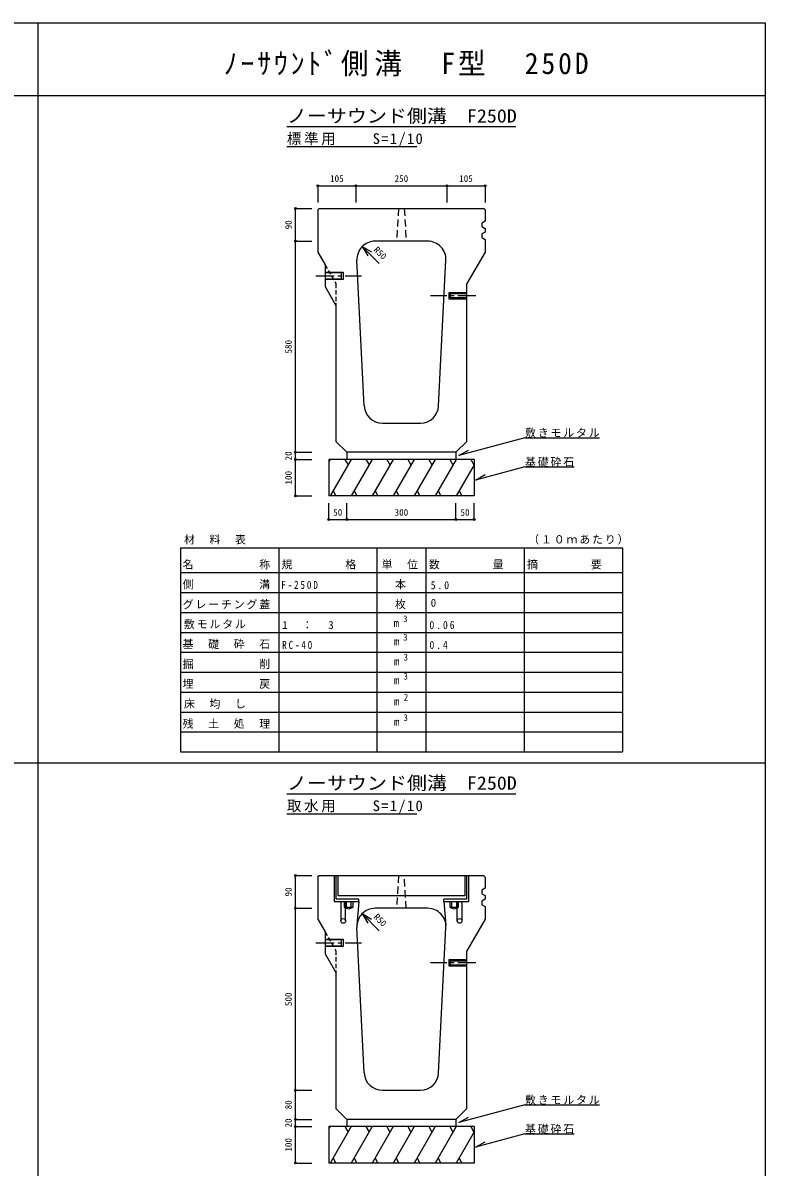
# Model space of a CAD drawing. Units: millimetres at full size, sheet at 1:10. Extents: x -5543 to 2457, y -2748 to 2952.
# Drawn here: x 417 to 2457, y -193 to 2952 of the extents above; entities that cross this region are included whole.
import ezdxf
from ezdxf.enums import TextEntityAlignment as Align

# ---------------------------------------------------------------- set-up
doc = ezdxf.new("R2010")
doc.units = ezdxf.units.MM
doc.header["$LTSCALE"] = 10
doc.header["$PDMODE"] = 32
doc.header["$PDSIZE"] = 5
for name, pattern in [('CHAIN1', [8, 5, -1, 1, -1]), ('DASHED1', [1.8, 1.2, -0.6]), ('DASHED2', [3, 2, -1]), ('DOUBLE_CHAIN2', [12.8, 9, -1, 0.6, -0.6, 0.6, -1])]:
    doc.linetypes.add(name, pattern=pattern)
doc.layers.add('0-0_通り芯', color=7, linetype='Continuous')
doc.styles.add('ＭＳ ゴシック', font='')
doc.styles.get('ＭＳ ゴシック').set_extended_font_data('MS Gothic')

msp = doc.modelspace()

# ---------------------------------------------------------------- linework, layer by layer
at = {"layer": '0-0_通り芯', "color": 2}
for p, q in [((-5542.58, 2951.85), (2457.42, 2951.85)), ((457.42, 2951.85), (457.42, -2748.15)), ((2457.42, 2951.85), (2457.42, -2748.15)), ((-5542.58, 2751.85), (2457.42, 2751.85)), ((1306.42, 521.52), (1306.42, 537.52)), ((1318.42, 537.52), (1318.42, 521.52)), ((1596.42, 521.52), (1596.42, 537.52)), ((1608.42, 537.52), (1608.42, 521.52))]:
    msp.add_line(p, q, dxfattribs=at)
at = {"layer": '0-0_通り芯'}
for p, q in [((1142.42, 2666.85), (1772.42, 2666.85)), ((1142.42, 2611.85), (1499.92, 2611.85)), ((1797.19, 1811.63), (1615.68, 1762.99)), ((1797.19, 1811.63), (2002.19, 1811.63)), ((1307.42, 1771.85), (1307.42, 1751.85)), ((1607.42, 1771.85), (1607.42, 1751.85)), ((1615.68, 1762.99), (1641.66, 1777.99)), ((1257.42, 1751.85), (1257.42, 1651.85)), ((1657.42, 1751.85), (1257.42, 1751.85)), ((1261.47, 1751.85), (1257.42, 1744.83)), ((1319.2, 1751.85), (1261.47, 1651.85)), ((1301.9, 1751.85), (1310.55, 1736.86)), ((1376.94, 1751.85), (1319.2, 1651.85)), ((1359.63, 1751.85), (1368.29, 1736.86)), ((1434.67, 1751.85), (1376.94, 1651.85)), ((1417.37, 1751.85), (1426.02, 1736.86)), ((1492.41, 1751.85), (1434.67, 1651.85)), ((1475.1, 1751.85), (1483.76, 1736.86)), ((1550.14, 1751.85), (1492.41, 1651.85)), ((1532.84, 1751.85), (1541.49, 1736.86)), ((1607.88, 1751.85), (1550.14, 1651.85)), ((1590.57, 1751.85), (1599.23, 1736.86)), ((1657.42, 1737.65), (1607.88, 1651.85)), ((1648.31, 1751.85), (1656.96, 1736.86)), ((1657.42, 1751.85), (1657.42, 1651.85)), ((1797.19, 1731.82), (1932.19, 1731.82)), ((1657.42, 1651.85), (1257.42, 1651.85)), ((1269.39, 1665.57), (1277.31, 1651.85)), ((1327.12, 1665.57), (1335.04, 1651.85)), ((1384.86, 1665.57), (1392.78, 1651.85)), ((1442.59, 1665.57), (1450.51, 1651.85)), ((1500.33, 1665.57), (1508.25, 1651.85)), ((1558.06, 1665.57), (1565.98, 1651.85)), ((1615.8, 1665.57), (1623.72, 1651.85)), ((849.92, 1509.39), (2064.92, 1509.39)), ((849.92, 1509.39), (849.92, 1386.27)), ((1119.92, 1509.39), (1119.92, 1386.27)), ((1389.92, 1509.39), (1389.92, 1386.27)), ((1524.92, 1509.39), (1524.92, 1386.27)), ((1794.92, 1509.39), (1794.92, 1386.27)), ((2064.92, 1509.39), (2064.92, 1386.27)), ((849.92, 1440.99), (2064.92, 1440.99)), ((849.92, 1386.27), (2064.92, 1386.27)), ((849.92, 1386.27), (849.92, 948.52)), ((1119.92, 1386.27), (1119.92, 948.52)), ((1389.92, 1386.27), (1389.92, 948.52)), ((1524.92, 1386.27), (1524.92, 948.52)), ((1794.92, 1386.27), (1794.92, 948.52)), ((2064.92, 1386.27), (2064.92, 948.52)), ((849.92, 1331.56), (2064.92, 1331.56)), ((849.92, 1276.84), (2064.92, 1276.84)), ((849.92, 1222.12), (2064.92, 1222.12)), ((849.92, 1167.4), (2064.92, 1167.4)), ((849.92, 1112.67), (2064.92, 1112.67)), ((849.92, 1057.96), (2064.92, 1057.96)), ((849.92, 1003.24), (2064.92, 1003.24)), ((849.92, 948.52), (2064.92, 948.52)), ((935.42, 948.51), (1844.42, 948.51)), ((1142.42, 833.52), (1772.42, 833.52)), ((1142.42, 778.52), (1499.92, 778.52)), ((1282.42, 608.52), (1282.42, 553.52)), ((1632.42, 553.52), (1632.42, 608.52)), ((1282.42, 553.52), (1632.42, 553.52)), ((1797.19, -21.71), (1615.68, -70.34)), ((1797.19, -21.71), (2002.19, -21.71)), ((1307.42, -61.48), (1307.42, -81.48)), ((1607.42, -61.48), (1607.42, -81.48)), ((1615.68, -70.34), (1641.66, -55.34)), ((1257.42, -81.48), (1257.42, -181.48)), ((1657.42, -81.48), (1257.42, -81.48)), ((1261.47, -81.48), (1257.42, -88.5)), ((1319.2, -81.48), (1261.47, -181.48)), ((1301.9, -81.48), (1310.55, -96.47)), ((1376.94, -81.48), (1319.2, -181.48)), ((1359.63, -81.48), (1368.29, -96.47)), ((1434.67, -81.48), (1376.94, -181.48)), ((1417.37, -81.48), (1426.02, -96.47)), ((1492.41, -81.48), (1434.67, -181.48)), ((1475.1, -81.48), (1483.76, -96.47)), ((1550.14, -81.48), (1492.41, -181.48)), ((1532.84, -81.48), (1541.49, -96.47)), ((1607.88, -81.48), (1550.14, -181.48)), ((1590.57, -81.48), (1599.23, -96.47)), ((1648.31, -81.48), (1656.96, -96.47)), ((1657.42, -81.48), (1657.42, -181.48)), ((1657.42, -95.68), (1607.88, -181.48)), ((1797.19, -101.51), (1932.19, -101.51)), ((1657.42, -181.48), (1257.42, -181.48)), ((1269.39, -167.77), (1277.31, -181.48)), ((1327.12, -167.77), (1335.04, -181.48)), ((1384.86, -167.77), (1392.78, -181.48)), ((1442.59, -167.77), (1450.51, -181.48)), ((1500.33, -167.77), (1508.25, -181.48)), ((1558.06, -167.77), (1565.98, -181.48)), ((1615.8, -167.77), (1623.72, -181.48))]:
    msp.add_line(p, q, dxfattribs=at)
at = {"layer": '0-0_通り芯', "color": 4}
for p, q in [((1227.42, 2504.37), (1332.42, 2504.37)), ((1227.42, 2504.37), (1227.42, 2457.86)), ((1332.42, 2504.37), (1332.42, 2457.86)), ((1332.42, 2504.37), (1582.42, 2504.37)), ((1582.42, 2504.37), (1582.42, 2457.86)), ((1582.42, 2504.37), (1687.42, 2504.37)), ((1687.42, 2504.37), (1687.42, 2457.86)), ((1166.42, 2351.85), (1166.42, 2441.85)), ((1166.42, 2441.85), (1211.42, 2441.85)), ((1166.42, 1771.85), (1166.42, 2351.85)), ((1166.42, 2351.85), (1211.42, 2351.85)), ((1349.63, 2337.2), (1375.61, 2322.2)), ((1349.63, 2337.2), (1364.63, 2311.22)), ((1396.63, 2290.2), (1349.63, 2337.2)), ((1166.42, 1751.85), (1166.42, 1771.85)), ((1166.42, 1771.85), (1211.42, 1771.85)), ((1166.42, 1651.85), (1166.42, 1751.85)), ((1166.42, 1751.85), (1211.42, 1751.85)), ((1166.42, 1651.85), (1211.42, 1651.85)), ((1257.42, 1586.85), (1257.42, 1631.85)), ((1307.42, 1586.85), (1307.42, 1631.85)), ((1607.42, 1586.85), (1607.42, 1631.85)), ((1657.42, 1586.85), (1657.42, 1631.85)), ((1257.42, 1586.85), (1307.42, 1586.85)), ((1307.42, 1586.85), (1607.42, 1586.85)), ((1607.42, 1586.85), (1657.42, 1586.85)), ((-5542.58, 918.52), (2457.42, 918.52)), ((1166.42, 518.52), (1166.42, 608.52)), ((1166.42, 608.52), (1211.42, 608.52)), ((1278.42, 543.52), (1278.42, 608.52)), ((1636.42, 608.52), (1636.42, 543.52)), ((1642.42, 537.52), (1642.42, 608.52)), ((1340.42, 543.52), (1278.42, 543.52)), ((1290.92, 537.52), (1290.92, 484.02)), ((1303.92, 484.02), (1303.92, 537.52)), ((1340.42, 537.52), (1340.42, 543.52)), ((1636.42, 543.52), (1574.42, 543.52)), ((1574.42, 537.52), (1574.42, 543.52)), ((1574.42, 537.52), (1642.42, 537.52)), ((1610.92, 484.02), (1610.92, 537.52)), ((1623.92, 537.52), (1623.92, 484.02)), ((1166.42, 18.52), (1166.42, 518.52)), ((1166.42, 518.52), (1211.42, 518.52)), ((1349.63, 503.87), (1375.61, 488.87)), ((1349.63, 503.87), (1364.63, 477.89)), ((1396.63, 456.86), (1349.63, 503.87)), ((1166.42, -61.48), (1166.42, 18.52)), ((1166.42, 18.52), (1211.42, 18.52)), ((1166.42, -81.48), (1166.42, -61.48)), ((1166.42, -61.48), (1211.42, -61.48)), ((1166.42, -181.48), (1166.42, -81.48)), ((1166.42, -81.48), (1211.42, -81.48)), ((1166.42, -181.48), (1211.42, -181.48))]:
    msp.add_line(p, q, dxfattribs=at)
at = {"layer": '0-0_通り芯', "color": 3}
for p, q in [((1227.42, 2437.85), (1227.42, 2321.85)), ((1687.42, 2437.85), (1683.42, 2441.85)), ((1687.42, 2437.85), (1687.42, 2406.85)), ((1687.42, 2386.85), (1687.42, 2376.85)), ((1529.86, 2351.85), (1384.98, 2351.85)), ((1227.42, 2321.85), (1247.42, 2287.21)), ((1355.04, 1899.35), (1335.04, 2299.35)), ((1559.79, 1899.35), (1579.79, 2299.35)), ((1687.42, 2321.85), (1637.42, 2235.25)), ((1247.42, 2287.21), (1247.42, 2227.21)), ((1247.42, 2227.21), (1277.42, 2175.25)), ((1277.42, 2175.25), (1277.42, 1801.85)), ((1404.98, 1851.85), (1509.86, 1851.85)), ((1307.42, 1771.85), (1277.42, 1801.85)), ((1607.42, 1771.85), (1307.42, 1771.85)), ((1227.42, 604.52), (1227.42, 488.52)), ((1687.42, 604.52), (1683.42, 608.52)), ((1687.42, 604.52), (1687.42, 573.52)), ((1340.42, 537.52), (1335.14, 472.56)), ((1574.42, 537.52), (1579.69, 472.56)), ((1687.42, 553.52), (1687.42, 543.52)), ((1529.86, 518.52), (1384.98, 518.52)), ((1227.42, 488.52), (1247.42, 453.87)), ((1687.42, 488.52), (1637.42, 401.91)), ((1247.42, 453.87), (1247.42, 393.87)), ((1355.04, 66.02), (1335.04, 466.02)), ((1559.79, 66.02), (1579.79, 466.02)), ((1247.42, 393.87), (1277.42, 341.91)), ((1277.42, 341.91), (1277.42, -31.48)), ((1404.98, 18.52), (1509.86, 18.52)), ((1307.42, -61.48), (1277.42, -31.48)), ((1607.42, -61.48), (1307.42, -61.48))]:
    msp.add_line(p, q, dxfattribs=at)
at = {"layer": '0-0_通り芯', "color": 3, "linetype": 'DASHED2'}
for p, q in [((1449.42, 2441.85), (1444.42, 2351.85)), ((1465.42, 2441.85), (1470.42, 2351.85)), ((1449.42, 608.52), (1444.42, 518.52)), ((1470.42, 518.52), (1465.42, 608.52))]:
    msp.add_line(p, q, dxfattribs=at)
at = {"layer": '0-0_通り芯', "color": 3, "linetype": 'DASHED1'}
for p, q in [((1247.42, 2287.21), (1277.42, 2235.25)), ((1277.42, 2235.25), (1277.42, 2175.25)), ((1247.42, 453.87), (1277.42, 401.91)), ((1277.42, 401.91), (1277.42, 341.91))]:
    msp.add_line(p, q, dxfattribs=at)
at = {"layer": '0-0_通り芯', "linetype": 'CHAIN1'}
for p, q in [((1222.42, 2256.85), (1347.42, 2256.85)), ((1662.42, 2201.85), (1537.42, 2201.85)), ((1222.42, 423.52), (1347.42, 423.52)), ((1662.42, 368.52), (1537.42, 368.52))]:
    msp.add_line(p, q, dxfattribs=at)
at = {"layer": '0-0_通り芯', "color": 4, "linetype": 'DOUBLE_CHAIN2'}
msp.add_line((-5542.58, 918.52), (2457.42, 918.52), dxfattribs=at)
at = {"layer": '0-0_通り芯', "color": 3}
for points in [[(1227.42, 2437.85), (1231.42, 2441.85), (1683.42, 2441.85)], [(1687.42, 2406.85), (1678.42, 2401.85), (1678.42, 2391.85), (1687.42, 2386.85)], [(1687.42, 2376.85), (1678.42, 2371.85), (1678.42, 2361.85), (1687.42, 2356.85), (1687.42, 2321.85)], [(1607.42, 1771.85), (1637.42, 1801.85), (1637.42, 2235.25)], [(1227.42, 604.52), (1231.42, 608.52), (1683.42, 608.52)], [(1687.42, 573.52), (1678.42, 568.52), (1678.42, 558.52), (1687.42, 553.52)], [(1687.42, 543.52), (1678.42, 538.52), (1678.42, 528.52), (1687.42, 523.52), (1687.42, 488.52)], [(1607.42, -61.48), (1637.42, -31.48), (1637.42, 401.91)]]:
    msp.add_lwpolyline(points, dxfattribs=at)
at = {"layer": '0-0_通り芯'}
for points in [[(1247.42, 2266.85), (1297.42, 2266.85), (1297.42, 2246.85), (1247.42, 2246.85)], [(1247.42, 2248.85), (1292.42, 2248.85), (1292.42, 2264.85), (1247.42, 2264.85)], [(1637.42, 2209.85), (1587.42, 2209.85), (1587.42, 2193.85), (1637.42, 2193.85)], [(1637.42, 2195.85), (1592.42, 2195.85), (1592.42, 2207.85), (1637.42, 2207.85)], [(1797.19, 1731.82), (1661.31, 1695.41), (1687.29, 1710.41)], [(1247.42, 433.52), (1297.42, 433.52), (1297.42, 413.52), (1247.42, 413.52)], [(1247.42, 415.52), (1292.42, 415.52), (1292.42, 431.52), (1247.42, 431.52)], [(1637.42, 376.52), (1587.42, 376.52), (1587.42, 360.52), (1637.42, 360.52)], [(1637.42, 362.52), (1592.42, 362.52), (1592.42, 374.52), (1637.42, 374.52)], [(1797.19, -101.51), (1661.31, -137.92), (1687.29, -122.92)]]:
    msp.add_lwpolyline(points, dxfattribs=at)
at = {"layer": '0-0_通り芯', "color": 4}
msp.add_lwpolyline([(1272.42, 608.52), (1272.42, 537.52), (1340.42, 537.52)], dxfattribs=at)
at = {"layer": '0-0_通り芯', "color": 2}
for points in [[(1300.42, 537.52), (1300.42, 521.52), (1324.42, 521.52), (1324.42, 537.52)], [(1590.42, 537.52), (1590.42, 521.52), (1614.42, 521.52), (1614.42, 537.52)]]:
    msp.add_lwpolyline(points, dxfattribs=at)
at = {"layer": '0-0_通り芯', "color": 4}
for centre in [(1297.42, 484.02), (1617.42, 484.02)]:
    msp.add_circle(centre, 6.5, dxfattribs=at)
at = {"layer": '0-0_通り芯', "color": 3}
for centre, start, end in [((1384.98, 2301.85), 90, 182.86241), ((1529.86, 2301.85), 357.13759, 90), ((1404.98, 1901.85), 182.86241, 270), ((1509.86, 1901.85), 270, 357.13759), ((1384.98, 468.52), 90, 182.86241), ((1529.86, 468.52), 357.13759, 90), ((1404.98, 68.52), 182.86241, 270), ((1509.86, 68.52), 270, 357.13759)]:
    msp.add_arc(centre, 50, start, end, dxfattribs=at)
at = {"layer": '0-0_通り芯', "color": 2}
for centre in [(1312.42, 537.52), (1602.42, 537.52)]:
    msp.add_arc(centre, 20, 233.1301, 306.8699, dxfattribs=at)
at = {"layer": '0-0_通り芯', "color": 4}
for p in [(1227.42, 2504.37), (1332.42, 2504.37), (1582.42, 2504.37), (1687.42, 2504.37), (1166.42, 2441.85), (1166.42, 2351.85), (1166.42, 1771.85), (1166.42, 1751.85), (1166.42, 1651.85), (1257.42, 1586.85), (1307.42, 1586.85), (1607.42, 1586.85), (1657.42, 1586.85), (1166.42, 608.52), (1166.42, 518.52), (1166.42, 18.52), (1166.42, -61.48), (1166.42, -81.48), (1166.42, -181.48)]:
    msp.add_point(p, dxfattribs=at)

# ---------------------------------------------------------------- texts
at = {"layer": '0-0_通り芯', "color": 3, "style": 'ＭＳ ゴシック', "width": 1.1}
for p in [(1142.42, 2666.85), (1142.42, 833.52)]:
    msp.add_text('ノーサウンド側溝\u3000F250D', height=36.66, dxfattribs=at).set_placement(p, align=Align.BOTTOM_LEFT)
at = {"layer": '0-0_通り芯', "color": 4, "style": 'ＭＳ ゴシック'}
for s, p in [('105', (1261.17, 2509.37)), ('250', (1438.67, 2509.37)), ('105', (1616.17, 2509.37)), ('50', (1269.92, 1591.85)), ('300', (1438.67, 1591.85)), ('50', (1619.92, 1591.85)), ('3', (1461.94, 1299.46)), ('3', (1461.94, 1248.84)), ('3', (1463.11, 1193.78)), ('3', (1462.84, 1141.52)), ('2', (1463.74, 1084)), ('3', (1462.84, 1027.91))]:
    msp.add_text(s, height=18.33, dxfattribs=at).set_placement(p, align=Align.BOTTOM_LEFT)
for s, rotation, p in [('90', 90, (1161.42, 2384.35)), ('R50', 315, (1375.61, 2322.2)), ('580', 90, (1161.42, 2043.1)), ('20', 90, (1161.42, 1749.35)), ('100', 90, (1161.42, 1683.1)), ('90', 90, (1161.42, 551.02)), ('R50', 315, (1375.61, 488.87)), ('500', 90, (1161.42, 249.77)), ('80', 90, (1161.42, -33.98)), ('20', 90, (1161.42, -83.98)), ('100', 90, (1161.42, -150.23))]:
    msp.add_text(s, height=18.33, rotation=rotation, dxfattribs=at).set_placement(p, align=Align.BOTTOM_LEFT)
at = {"layer": '0-0_通り芯', "style": 'ＭＳ ゴシック'}
for s, p in [('0', (1537.92, 1340.5)), ('m', (1435.84, 1285.09)), ('m', (1436.74, 1234.48)), ('m', (1436.74, 1179.76)), ('m', (1436.74, 1127.77)), ('m', (1436.83, 1069.63)), ('m', (1437.01, 1013.54))]:
    msp.add_text(s, height=21.99, dxfattribs=at).set_placement(p, align=Align.BOTTOM_LEFT)
at = {"layer": '0-0_通り芯', "color": 2, "insert": (969.06, 2804.64), "char_height": 58.65, "attachment_point": 7, "style": 'ＭＳ ゴシック'}
msp.add_mtext('\\T1.21;\\W0.95;ﾉｰｻｳﾝﾄﾞ側溝\u3000F型\u3000250D', dxfattribs=at)
at = {"layer": '0-0_通り芯', "attachment_point": 7, "style": 'ＭＳ ゴシック'}
for s, insert, char_height in [('\\T1.18;標準用\u3000\u3000S=1/10', (1142.42, 2611.85), 29.33), ('\\T1.17;敷きモルタル', (1797.19, 1811.63), 21.99), ('\\T1.17;基礎砕石', (1797.19, 1731.82), 21.99), ('\\T1.17;材\u3000料\u3000表', (859.42, 1518.33), 21.99), ('\\T1.17;（１０ｍあたり）', (1806.17, 1518.33), 21.99), ('\\T1.17;名\u3000\u3000\u3000\u3000\u3000称', (855.92, 1449.93), 21.99), ('\\T1.17;規\u3000\u3000\u3000\u3000格', (1127.67, 1449.93), 21.99), ('\\T1.17;単\u3000位', (1402.92, 1449.93), 21.99), ('\\T1.17;数\u3000\u3000\u3000\u3000量', (1532.67, 1449.93), 21.99), ('\\T1.17;摘\u3000\u3000\u3000\u3000要', (1802.67, 1449.93), 21.99), ('\\T1.17;側\u3000\u3000\u3000\u3000\u3000溝', (855.92, 1395.21), 21.99), ('\\T1.39;\\W0.85;F-250D', (1126.67, 1396), 21.99), ('\\T1.17;\u3000本', (1404.67, 1395.21), 21.99), ('\\T1.38;\\W0.9;5.0', (1537.92, 1395.21), 21.99), ('\\T1.17;グレーチング蓋', (855.92, 1340.5), 21.99), ('\\T1.17;\u3000枚', (1404.67, 1340.5), 21.99), ('\\T1.17;敷モルタル', (859.42, 1285.78), 21.99), ('\\T1.21;1\u3000：\u30003', (1129.42, 1285.78), 21.99), ('\\T1.38;\\W0.9;0.06', (1534.42, 1285.78), 21.99), ('\\T1.17;基\u3000礎\u3000砕\u3000石', (855.92, 1231.06), 21.99), ('\\T1.38;\\W0.85;RC-40', (1129.42, 1231.06), 21.99), ('\\T1.38;\\W0.9;0.4', (1534.42, 1231.06), 21.99), ('\\T1.17;掘\u3000\u3000\u3000\u3000\u3000削', (855.92, 1176.34), 21.99), ('\\T1.17;埋\u3000\u3000\u3000\u3000\u3000戻', (855.92, 1121.62), 21.99), ('\\T1.17;床\u3000均\u3000し', (859.42, 1066.9), 21.99), ('\\T1.17;残\u3000土\u3000処\u3000理', (855.92, 1012.18), 21.99), ('\\T1.18;取水用\u3000\u3000S=1/10', (1142.42, 778.52), 29.33), ('\\T1.17;敷きモルタル', (1797.19, -21.71), 21.99), ('\\T1.17;基礎砕石', (1797.19, -101.51), 21.99)]:
    msp.add_mtext(s, dxfattribs=dict(at, insert=insert, char_height=char_height))

doc.saveas('drawing.dxf')
